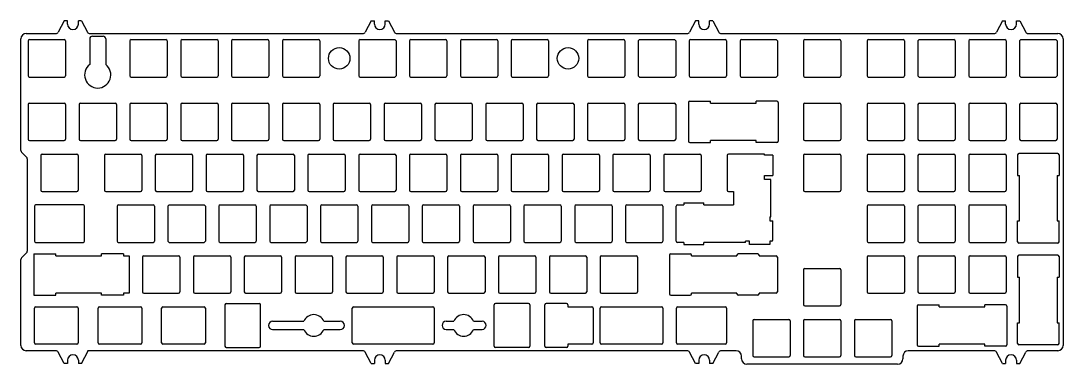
# Model space of a CAD drawing. Header units: millimetres. Extents: x 172 to 1270, y 90 to 437.
# Drawn here: x 171.9 to 562.4, y 89.9 to 218.5 of the extents above; entities that cross this region are included whole.
import ezdxf

# ---------------------------------------------------------------- set-up
doc = ezdxf.new("R2010")
doc.units = ezdxf.units.MM

msp = doc.modelspace()

# ---------------------------------------------------------------- linework, layer by layer
for p, q in [((188.12, 218.45), (185.9, 214.24)), ((189.32, 218.45), (188.12, 218.45)), ((189.32, 217.26), (189.32, 218.45)), ((194.62, 218.45), (193.42, 218.45)), ((193.42, 217.26), (193.42, 218.45)), ((194.62, 218.45), (196.83, 214.24)), ((303.12, 218.45), (300.9, 214.24)), ((303.12, 218.45), (304.32, 218.45)), ((304.32, 217.26), (304.32, 218.45)), ((308.42, 218.45), (309.62, 218.45)), ((308.42, 217.26), (308.42, 218.45)), ((309.62, 218.45), (311.83, 214.24)), ((424.64, 218.45), (422.42, 214.24)), ((425.84, 218.45), (424.64, 218.45)), ((425.84, 217.26), (425.84, 218.45)), ((431.14, 218.45), (429.94, 218.45)), ((429.94, 217.26), (429.94, 218.45)), ((431.14, 218.45), (433.36, 214.24)), ((539.64, 218.45), (537.42, 214.24)), ((539.64, 218.45), (540.84, 218.45)), ((540.84, 217.26), (540.84, 218.45)), ((544.94, 218.45), (546.14, 218.45)), ((544.94, 217.26), (544.94, 218.45)), ((546.14, 218.45), (548.36, 214.24)), ((171.87, 169.96), (171.87, 211.71)), ((173.87, 213.71), (185.01, 213.71)), ((174.62, 210.91), (174.62, 197.91)), ((175.12, 211.41), (188.12, 211.41)), ((188.62, 210.91), (188.62, 197.91)), ((197.67, 211.71), (197.67, 202.07)), ((197.72, 213.71), (300.01, 213.71)), ((198.67, 212.71), (202.67, 212.71)), ((203.67, 211.71), (203.67, 202.07)), ((212.72, 210.91), (212.72, 197.91)), ((213.22, 211.41), (226.22, 211.41)), ((226.72, 210.91), (226.72, 197.91)), ((231.77, 210.91), (231.77, 197.91)), ((232.27, 211.41), (245.27, 211.41)), ((245.77, 210.91), (245.77, 197.91)), ((250.82, 210.91), (250.82, 197.91)), ((251.32, 211.41), (264.32, 211.41)), ((264.82, 210.91), (264.82, 197.91)), ((269.87, 210.91), (269.87, 197.91)), ((270.37, 211.41), (283.37, 211.41)), ((283.87, 210.91), (283.87, 197.91)), ((298.44, 210.91), (298.44, 197.91)), ((298.94, 211.41), (311.94, 211.41)), ((312.44, 210.91), (312.44, 197.91)), ((312.72, 213.71), (421.54, 213.71)), ((317.49, 210.91), (317.49, 197.91)), ((317.99, 211.41), (330.99, 211.41)), ((331.49, 210.91), (331.49, 197.91)), ((336.54, 210.91), (336.54, 197.91)), ((337.04, 211.41), (350.04, 211.41)), ((350.54, 210.91), (350.54, 197.91)), ((355.59, 210.91), (355.59, 197.91)), ((356.09, 211.41), (369.09, 211.41)), ((369.59, 210.91), (369.59, 197.91)), ((384.17, 210.91), (384.17, 197.91)), ((384.67, 211.41), (397.67, 211.41)), ((398.17, 210.91), (398.17, 197.91)), ((403.22, 210.91), (403.22, 197.91)), ((403.72, 211.41), (416.72, 211.41)), ((417.22, 210.91), (417.22, 197.91)), ((422.27, 210.91), (422.27, 197.91)), ((422.77, 211.41), (435.77, 211.41)), ((434.24, 213.71), (536.54, 213.71)), ((436.27, 210.91), (436.27, 197.91)), ((441.32, 210.91), (441.32, 197.91)), ((441.82, 211.41), (454.82, 211.41)), ((455.32, 210.91), (455.32, 197.91)), ((465.13, 210.91), (465.13, 197.91)), ((465.63, 211.41), (478.63, 211.41)), ((479.13, 210.91), (479.13, 197.91)), ((488.94, 210.91), (488.94, 197.91)), ((489.44, 211.41), (502.44, 211.41)), ((502.94, 210.91), (502.94, 197.91)), ((507.99, 210.91), (507.99, 197.91)), ((508.49, 211.41), (521.49, 211.41)), ((521.99, 210.91), (521.99, 197.91)), ((527.04, 210.91), (527.04, 197.91)), ((527.54, 211.41), (540.54, 211.41)), ((541.04, 210.91), (541.04, 197.91)), ((546.09, 210.91), (546.09, 197.91)), ((546.59, 211.41), (559.59, 211.41)), ((549.24, 213.71), (560.39, 213.71)), ((560.09, 210.91), (560.09, 197.91)), ((562.39, 211.71), (562.39, 96.9)), ((175.12, 197.41), (188.12, 197.41)), ((213.22, 197.41), (226.22, 197.41)), ((232.27, 197.41), (245.27, 197.41)), ((251.32, 197.41), (264.32, 197.41)), ((270.37, 197.41), (283.37, 197.41)), ((298.94, 197.41), (311.94, 197.41)), ((317.99, 197.41), (330.99, 197.41)), ((337.04, 197.41), (350.04, 197.41)), ((356.09, 197.41), (369.09, 197.41)), ((384.67, 197.41), (397.67, 197.41)), ((403.72, 197.41), (416.72, 197.41)), ((422.77, 197.41), (435.77, 197.41)), ((441.82, 197.41), (454.82, 197.41)), ((465.63, 197.41), (478.63, 197.41)), ((489.44, 197.41), (502.44, 197.41)), ((508.49, 197.41), (521.49, 197.41)), ((527.54, 197.41), (540.54, 197.41)), ((546.59, 197.41), (559.59, 197.41)), ((175.12, 187.6), (188.12, 187.6)), ((194.17, 187.6), (207.17, 187.6)), ((213.22, 187.6), (226.22, 187.6)), ((232.27, 187.6), (245.27, 187.6)), ((251.32, 187.6), (264.32, 187.6)), ((270.37, 187.6), (283.37, 187.6)), ((289.42, 187.6), (302.42, 187.6)), ((308.47, 187.6), (321.47, 187.6)), ((327.52, 187.6), (340.52, 187.6)), ((346.57, 187.6), (359.57, 187.6)), ((365.62, 187.6), (378.62, 187.6)), ((384.67, 187.6), (397.67, 187.6)), ((403.72, 187.6), (416.72, 187.6)), ((430.27, 187.6), (447.32, 187.6)), ((465.63, 187.6), (478.63, 187.6)), ((489.44, 187.6), (502.44, 187.6)), ((508.49, 187.6), (521.49, 187.6)), ((527.54, 187.6), (540.54, 187.6)), ((546.59, 187.6), (559.59, 187.6)), ((174.62, 187.1), (174.62, 174.1)), ((188.62, 187.1), (188.62, 174.1)), ((193.67, 187.1), (193.67, 174.1)), ((207.67, 187.1), (207.67, 174.1)), ((212.72, 187.1), (212.72, 174.1)), ((226.72, 187.1), (226.72, 174.1)), ((231.77, 187.1), (231.77, 174.1)), ((245.77, 187.1), (245.77, 174.1)), ((250.82, 187.1), (250.82, 174.1)), ((264.82, 187.1), (264.82, 174.1)), ((269.87, 187.1), (269.87, 174.1)), ((283.87, 187.1), (283.87, 174.1)), ((288.92, 187.1), (288.92, 174.1)), ((302.92, 187.1), (302.92, 174.1)), ((307.97, 187.1), (307.97, 174.1)), ((321.97, 187.1), (321.97, 174.1)), ((327.02, 187.1), (327.02, 174.1)), ((341.02, 187.1), (341.02, 174.1)), ((346.07, 187.1), (346.07, 174.1)), ((360.07, 187.1), (360.07, 174.1)), ((365.12, 187.1), (365.12, 174.1)), ((379.12, 187.1), (379.12, 174.1)), ((384.17, 187.1), (384.17, 174.1)), ((398.17, 187.1), (398.17, 174.1)), ((403.22, 187.1), (403.22, 174.1)), ((417.22, 187.1), (417.22, 174.1)), ((465.13, 187.1), (465.13, 174.1)), ((479.13, 187.1), (479.13, 174.1)), ((488.94, 187.1), (488.94, 174.1)), ((502.94, 187.1), (502.94, 174.1)), ((507.99, 187.1), (507.99, 174.1)), ((521.99, 187.1), (521.99, 174.1)), ((527.04, 187.1), (527.04, 174.1)), ((541.04, 187.1), (541.04, 174.1)), ((546.09, 187.1), (546.09, 174.1)), ((560.09, 187.1), (560.09, 174.1)), ((175.12, 173.6), (188.12, 173.6)), ((194.17, 173.6), (207.17, 173.6)), ((213.22, 173.6), (226.22, 173.6)), ((232.27, 173.6), (245.27, 173.6)), ((251.32, 173.6), (264.32, 173.6)), ((270.37, 173.6), (283.37, 173.6)), ((289.42, 173.6), (302.42, 173.6)), ((308.47, 173.6), (321.47, 173.6)), ((327.52, 173.6), (340.52, 173.6)), ((346.57, 173.6), (359.57, 173.6)), ((365.62, 173.6), (378.62, 173.6)), ((384.67, 173.6), (397.67, 173.6)), ((403.72, 173.6), (416.72, 173.6)), ((447.32, 173.6), (430.27, 173.6)), ((465.63, 173.6), (478.63, 173.6)), ((489.44, 173.6), (502.44, 173.6)), ((508.49, 173.6), (521.49, 173.6)), ((527.54, 173.6), (540.54, 173.6)), ((546.59, 173.6), (559.59, 173.6)), ((172.16, 169.25), (173.95, 167.46)), ((179.38, 168.05), (179.38, 155.05)), ((179.88, 168.55), (192.88, 168.55)), ((193.38, 168.05), (193.38, 155.05)), ((203.19, 168.05), (203.19, 155.05)), ((203.69, 168.55), (216.69, 168.55)), ((217.19, 168.05), (217.19, 155.05)), ((222.24, 168.05), (222.24, 155.05)), ((222.74, 168.55), (235.74, 168.55)), ((236.24, 168.05), (236.24, 155.05)), ((241.29, 168.05), (241.29, 155.05)), ((241.79, 168.55), (254.79, 168.55)), ((255.29, 168.05), (255.29, 155.05)), ((260.34, 168.05), (260.34, 155.05)), ((260.84, 168.55), (273.84, 168.55)), ((274.34, 168.05), (274.34, 155.05)), ((279.39, 168.05), (279.39, 155.05)), ((279.89, 168.55), (292.89, 168.55)), ((293.39, 168.05), (293.39, 155.05)), ((298.44, 168.05), (298.44, 155.05)), ((298.94, 168.55), (311.94, 168.55)), ((312.44, 168.05), (312.44, 155.05)), ((317.49, 168.05), (317.49, 155.05)), ((317.99, 168.55), (330.99, 168.55)), ((331.49, 168.05), (331.49, 155.05)), ((336.54, 168.05), (336.54, 155.05)), ((337.04, 168.55), (350.04, 168.55)), ((350.54, 168.05), (350.54, 155.05)), ((355.59, 168.05), (355.59, 155.05)), ((356.09, 168.55), (369.09, 168.55)), ((369.59, 168.05), (369.59, 155.05)), ((374.64, 168.05), (374.64, 155.05)), ((375.14, 168.55), (388.14, 168.55)), ((388.64, 168.05), (388.64, 155.05)), ((393.69, 168.05), (393.69, 155.05)), ((394.19, 168.55), (407.19, 168.55)), ((407.69, 168.05), (407.69, 155.05)), ((412.74, 168.05), (412.74, 155.05)), ((413.24, 168.55), (426.24, 168.55)), ((426.74, 168.05), (426.74, 155.05)), ((436.47, 168.05), (436.47, 155.05)), ((450.47, 168.55), (436.97, 168.55)), ((450.47, 168.13), (450.47, 168.55)), ((465.13, 168.05), (465.13, 155.05)), ((465.63, 168.55), (478.63, 168.55)), ((479.13, 168.05), (479.13, 155.05)), ((488.94, 168.05), (488.94, 155.05)), ((489.44, 168.55), (502.44, 168.55)), ((502.94, 168.05), (502.94, 155.05)), ((507.99, 168.05), (507.99, 155.05)), ((508.49, 168.55), (521.49, 168.55)), ((521.99, 168.05), (521.99, 155.05)), ((527.04, 168.05), (527.04, 155.05)), ((527.54, 168.55), (540.54, 168.55)), ((541.04, 168.05), (541.04, 155.05)), ((174.25, 166.75), (174.25, 132.24)), ((450.47, 159.02), (450.47, 160.53)), ((546.09, 143.5), (546.09, 160.54)), ((560.09, 160.54), (560.09, 143.5)), ((452.85, 159.02), (450.47, 159.02)), ((452.85, 145.02), (452.85, 159.02)), ((179.88, 154.55), (192.88, 154.55)), ((203.69, 154.55), (216.69, 154.55)), ((222.74, 154.55), (235.74, 154.55)), ((241.79, 154.55), (254.79, 154.55)), ((260.84, 154.55), (273.84, 154.55)), ((279.89, 154.55), (292.89, 154.55)), ((298.94, 154.55), (311.94, 154.55)), ((317.99, 154.55), (330.99, 154.55)), ((337.04, 154.55), (350.04, 154.55)), ((356.09, 154.55), (369.09, 154.55)), ((375.14, 154.55), (388.14, 154.55)), ((394.19, 154.55), (407.19, 154.55)), ((413.24, 154.55), (426.24, 154.55)), ((436.97, 154.55), (438.85, 154.55)), ((438.85, 154.55), (438.85, 149.5)), ((465.63, 154.55), (478.63, 154.55)), ((489.44, 154.55), (502.44, 154.55)), ((508.49, 154.55), (521.49, 154.55)), ((527.54, 154.55), (540.54, 154.55)), ((177, 149), (177, 136)), ((195.26, 149.5), (177.5, 149.5)), ((195.76, 136), (195.76, 149)), ((207.95, 149), (207.95, 136)), ((208.45, 149.5), (221.45, 149.5)), ((221.95, 149), (221.95, 136)), ((227, 149), (227, 136)), ((227.5, 149.5), (240.5, 149.5)), ((241, 149), (241, 136)), ((246.05, 149), (246.05, 136)), ((246.55, 149.5), (259.55, 149.5)), ((260.05, 149), (260.05, 136)), ((265.1, 149), (265.1, 136)), ((265.6, 149.5), (278.6, 149.5)), ((279.1, 149), (279.1, 136)), ((284.15, 149), (284.15, 136)), ((284.65, 149.5), (297.65, 149.5)), ((298.15, 149), (298.15, 136)), ((303.2, 149), (303.2, 136)), ((303.7, 149.5), (316.7, 149.5)), ((317.2, 149), (317.2, 136)), ((322.25, 149), (322.25, 136)), ((322.75, 149.5), (335.75, 149.5)), ((336.25, 149), (336.25, 136)), ((341.3, 149), (341.3, 136)), ((341.8, 149.5), (354.8, 149.5)), ((355.3, 149), (355.3, 136)), ((360.35, 149), (360.35, 136)), ((360.85, 149.5), (373.85, 149.5)), ((374.35, 149), (374.35, 136)), ((379.4, 149), (379.4, 136)), ((379.9, 149.5), (392.9, 149.5)), ((393.4, 149), (393.4, 136)), ((398.45, 149), (398.45, 136)), ((398.95, 149.5), (411.95, 149.5)), ((412.45, 149), (412.45, 136)), ((417.42, 136), (417.42, 149)), ((417.92, 149.5), (420.21, 149.5)), ((427.81, 149.5), (438.85, 149.5)), ((488.94, 149), (488.94, 136)), ((489.44, 149.5), (502.44, 149.5)), ((502.94, 149), (502.94, 136)), ((507.99, 149), (507.99, 136)), ((508.49, 149.5), (521.49, 149.5)), ((521.99, 149), (521.99, 136)), ((527.04, 149), (527.04, 136)), ((527.54, 149.5), (540.54, 149.5)), ((541.04, 149), (541.04, 136)), ((452.44, 145.02), (452.85, 145.02)), ((177.5, 135.5), (195.26, 135.5)), ((208.45, 135.5), (221.45, 135.5)), ((227.5, 135.5), (240.5, 135.5)), ((246.55, 135.5), (259.55, 135.5)), ((265.6, 135.5), (278.6, 135.5)), ((284.65, 135.5), (297.65, 135.5)), ((303.7, 135.5), (316.7, 135.5)), ((322.75, 135.5), (335.75, 135.5)), ((341.8, 135.5), (354.8, 135.5)), ((360.85, 135.5), (373.85, 135.5)), ((379.9, 135.5), (392.9, 135.5)), ((398.95, 135.5), (411.95, 135.5)), ((420.21, 135.5), (417.92, 135.5)), ((443.33, 135.5), (427.81, 135.5)), ((443.33, 135.5), (443.33, 135.91)), ((489.44, 135.5), (502.44, 135.5)), ((508.49, 135.5), (521.49, 135.5)), ((527.54, 135.5), (540.54, 135.5)), ((171.87, 96.9), (171.87, 129.03)), ((172.16, 129.74), (173.95, 131.53)), ((185, 130.45), (202.05, 130.45)), ((210.32, 130.45), (212.43, 130.45)), ((212.43, 130.45), (212.43, 116.45)), ((217.48, 129.95), (217.48, 116.95)), ((217.98, 130.45), (230.98, 130.45)), ((231.48, 129.95), (231.48, 116.95)), ((236.53, 129.95), (236.53, 116.95)), ((237.03, 130.45), (250.03, 130.45)), ((250.53, 129.95), (250.53, 116.95)), ((255.58, 129.95), (255.58, 116.95)), ((256.08, 130.45), (269.08, 130.45)), ((269.58, 129.95), (269.58, 116.95)), ((274.63, 129.95), (274.63, 116.95)), ((275.13, 130.45), (288.13, 130.45)), ((288.63, 129.95), (288.63, 116.95)), ((293.68, 129.95), (293.68, 116.95)), ((294.18, 130.45), (307.18, 130.45)), ((307.68, 129.95), (307.68, 116.95)), ((312.73, 129.95), (312.73, 116.95)), ((313.23, 130.45), (326.23, 130.45)), ((326.73, 129.95), (326.73, 116.95)), ((331.78, 129.95), (331.78, 116.95)), ((332.28, 130.45), (345.28, 130.45)), ((345.78, 129.95), (345.78, 116.95)), ((350.83, 129.95), (350.83, 116.95)), ((351.33, 130.45), (364.33, 130.45)), ((364.83, 129.95), (364.83, 116.95)), ((369.88, 129.95), (369.88, 116.95)), ((370.38, 130.45), (383.38, 130.45)), ((383.88, 129.95), (383.88, 116.95)), ((388.93, 129.95), (388.93, 116.95)), ((389.43, 130.45), (402.43, 130.45)), ((402.93, 129.95), (402.93, 116.95)), ((423.12, 130.45), (440.17, 130.45)), ((448.45, 130.45), (454.82, 130.45)), ((455.32, 129.95), (455.32, 116.95)), ((488.94, 129.95), (488.94, 116.95)), ((489.44, 130.45), (502.44, 130.45)), ((502.94, 129.95), (502.94, 116.95)), ((507.99, 129.95), (507.99, 116.95)), ((508.49, 130.45), (521.49, 130.45)), ((521.99, 129.95), (521.99, 116.95)), ((527.04, 129.95), (527.04, 116.95)), ((527.54, 130.45), (540.54, 130.45)), ((541.04, 129.95), (541.04, 116.95)), ((465.13, 125.18), (465.13, 112.18)), ((465.63, 125.68), (478.63, 125.68)), ((479.13, 125.18), (479.13, 112.18)), ((546.09, 105.4), (546.09, 122.44)), ((560.09, 122.44), (560.09, 105.4)), ((202.05, 116.45), (185, 116.45)), ((212.43, 116.45), (210.32, 116.45)), ((217.98, 116.45), (230.98, 116.45)), ((237.03, 116.45), (250.03, 116.45)), ((256.08, 116.45), (269.08, 116.45)), ((275.13, 116.45), (288.13, 116.45)), ((294.18, 116.45), (307.18, 116.45)), ((313.23, 116.45), (326.23, 116.45)), ((332.28, 116.45), (345.28, 116.45)), ((351.33, 116.45), (364.33, 116.45)), ((370.38, 116.45), (383.38, 116.45)), ((389.43, 116.45), (402.43, 116.45)), ((440.17, 116.45), (423.12, 116.45)), ((454.82, 116.45), (448.45, 116.45)), ((489.44, 116.45), (502.44, 116.45)), ((508.49, 116.45), (521.49, 116.45)), ((527.54, 116.45), (540.54, 116.45)), ((177, 97.9), (177, 110.9)), ((177.5, 111.4), (192.88, 111.4)), ((193.38, 110.9), (193.38, 97.9)), ((200.81, 97.9), (200.81, 110.9)), ((201.31, 111.4), (216.69, 111.4)), ((217.19, 110.9), (217.19, 97.9)), ((224.62, 97.9), (224.62, 110.9)), ((225.12, 111.4), (240.5, 111.4)), ((241, 110.9), (241, 97.9)), ((296.06, 97.9), (296.06, 110.9)), ((296.56, 111.4), (326.23, 111.4)), ((326.73, 110.9), (326.73, 97.9)), ((376.83, 111.4), (385.76, 111.4)), ((386.26, 110.9), (386.26, 97.9)), ((388.93, 97.9), (388.93, 110.9)), ((389.43, 111.4), (411.95, 111.4)), ((412.45, 110.9), (412.45, 97.9)), ((417.5, 97.9), (417.5, 110.9)), ((418, 111.4), (435.77, 111.4)), ((436.27, 110.9), (436.27, 97.9)), ((465.63, 111.68), (478.63, 111.68)), ((515.99, 111.4), (533.04, 111.4)), ((266.2, 105.94), (277.91, 105.94)), ((285.34, 105.94), (291.56, 105.94)), ((331.23, 105.95), (334.06, 105.95)), ((341.49, 105.95), (344.67, 105.95)), ((446.08, 106.13), (446.08, 93.13)), ((446.58, 106.63), (459.58, 106.63)), ((460.08, 106.13), (460.08, 93.13)), ((465.13, 106.13), (465.13, 93.13)), ((465.63, 106.63), (478.63, 106.63)), ((479.13, 106.13), (479.13, 93.13)), ((484.18, 106.13), (484.18, 93.13)), ((484.68, 106.63), (497.68, 106.63)), ((498.18, 106.13), (498.18, 93.13)), ((266.2, 102.84), (277.91, 102.84)), ((285.34, 102.84), (291.56, 102.84)), ((331.23, 102.85), (334.06, 102.85)), ((341.49, 102.85), (344.67, 102.85)), ((185.01, 94.9), (173.87, 94.9)), ((192.88, 97.4), (177.5, 97.4)), ((188.12, 90.15), (185.9, 94.36)), ((194.62, 90.15), (197.12, 94.9)), ((300.01, 94.9), (196.82, 94.9)), ((216.69, 97.4), (201.31, 97.4)), ((240.5, 97.4), (225.12, 97.4)), ((326.23, 97.4), (296.56, 97.4)), ((303.12, 90.15), (300.9, 94.36)), ((309.62, 90.15), (311.83, 94.36)), ((421.54, 94.9), (312.72, 94.9)), ((385.76, 97.4), (376.83, 97.4)), ((411.95, 97.4), (389.43, 97.4)), ((435.77, 97.4), (418, 97.4)), ((424.64, 90.15), (422.42, 94.36)), ((431.14, 90.15), (433.36, 94.36)), ((439.88, 94.9), (434.24, 94.9)), ((536.54, 94.9), (504.38, 94.9)), ((533.04, 97.4), (515.99, 97.4)), ((539.64, 90.15), (537.42, 94.36)), ((546.14, 90.15), (548.36, 94.36)), ((560.39, 94.9), (549.24, 94.9)), ((189.32, 90.15), (188.12, 90.15)), ((189.32, 91.35), (189.32, 90.15)), ((193.42, 91.35), (193.42, 90.15)), ((194.62, 90.15), (193.42, 90.15)), ((303.12, 90.15), (304.32, 90.15)), ((304.32, 91.35), (304.32, 90.15)), ((308.42, 91.35), (308.42, 90.15)), ((308.42, 90.15), (309.62, 90.15)), ((425.84, 90.15), (424.64, 90.15)), ((425.84, 91.35), (425.84, 90.15)), ((429.94, 91.35), (429.94, 90.15)), ((431.14, 90.15), (429.94, 90.15)), ((441.88, 91.88), (441.88, 92.9)), ((500.38, 89.88), (443.88, 89.88)), ((446.58, 92.63), (459.58, 92.63)), ((465.63, 92.63), (478.63, 92.63)), ((484.68, 92.63), (497.68, 92.63)), ((502.38, 92.9), (502.38, 91.88)), ((539.64, 90.15), (540.84, 90.15)), ((540.84, 91.35), (540.84, 90.15)), ((544.94, 91.35), (544.94, 90.15)), ((544.94, 90.15), (546.14, 90.15))]:
    msp.add_line(p, q)
at = {"color": 0}
for p, q in [((421.99, 187.84), (421.99, 173.35)), ((422.49, 188.34), (430.27, 188.34)), ((430.27, 187.6), (430.27, 188.34)), ((447.32, 187.6), (447.32, 188.34)), ((455.09, 188.34), (447.32, 188.34)), ((455.59, 187.84), (455.59, 173.35)), ((422.49, 172.85), (430.27, 172.85)), ((430.27, 172.85), (430.27, 173.6)), ((447.32, 172.85), (447.32, 173.6)), ((455.09, 172.85), (447.32, 172.85)), ((545.34, 168.32), (545.34, 160.54)), ((560.34, 168.82), (545.84, 168.82)), ((560.84, 168.32), (560.84, 160.54)), ((545.34, 160.54), (546.09, 160.54)), ((560.09, 160.54), (560.84, 160.54)), ((545.34, 135.72), (545.34, 143.5)), ((545.34, 143.5), (546.09, 143.5)), ((560.09, 143.5), (560.84, 143.5)), ((560.84, 135.72), (560.84, 143.5)), ((560.34, 135.22), (545.84, 135.22)), ((176.72, 131.19), (176.72, 115.7)), ((176.72, 131.19), (185, 131.19)), ((185, 130.45), (185, 131.19)), ((202.05, 130.45), (202.05, 131.19)), ((210.32, 131.19), (202.05, 131.19)), ((210.32, 131.19), (210.32, 130.45)), ((414.85, 130.69), (414.85, 116.2)), ((415.35, 131.19), (422.62, 131.19)), ((423.12, 130.45), (423.12, 130.69)), ((440.17, 130.45), (440.17, 130.69)), ((447.95, 131.19), (440.67, 131.19)), ((448.45, 130.69), (448.45, 130.45)), ((545.34, 130.22), (545.34, 122.44)), ((560.34, 130.72), (545.84, 130.72)), ((560.84, 130.22), (560.84, 122.44)), ((545.34, 122.44), (546.09, 122.44)), ((560.09, 122.44), (560.84, 122.44)), ((176.72, 115.7), (185, 115.7)), ((185, 115.7), (185, 116.45)), ((202.05, 115.7), (202.05, 116.45)), ((210.32, 115.7), (202.05, 115.7)), ((210.32, 116.45), (210.32, 115.7)), ((415.35, 115.7), (422.62, 115.7)), ((423.12, 116.2), (423.12, 116.45)), ((440.17, 116.2), (440.17, 116.45)), ((447.95, 115.7), (440.67, 115.7)), ((448.45, 116.45), (448.45, 116.2)), ((507.72, 111.64), (507.72, 97.15)), ((508.22, 112.14), (515.99, 112.14)), ((515.99, 111.4), (515.99, 112.14)), ((533.04, 111.4), (533.04, 112.14)), ((540.82, 112.14), (533.04, 112.14)), ((541.32, 111.64), (541.32, 97.15)), ((545.34, 97.62), (545.34, 105.4)), ((545.34, 105.4), (546.09, 105.4)), ((560.09, 105.4), (560.84, 105.4)), ((560.84, 97.62), (560.84, 105.4)), ((508.22, 96.65), (515.99, 96.65)), ((515.99, 96.65), (515.99, 97.4)), ((533.04, 96.65), (533.04, 97.4)), ((540.82, 96.65), (533.04, 96.65)), ((560.34, 97.12), (545.84, 97.12))]:
    msp.add_line(p, q, dxfattribs=at)
at = {"linetype": 'Continuous'}
for p, q in [((453.6, 168.13), (450.47, 168.13)), ((453.6, 168.13), (453.6, 160.53)), ((450.47, 160.53), (453.6, 160.53)), ((420.21, 150.25), (427.81, 150.25)), ((420.21, 150.25), (420.21, 149.5)), ((427.81, 149.5), (427.81, 150.25)), ((452.44, 145.02), (452.44, 143.51)), ((452.44, 143.51), (453.6, 143.51)), ((453.6, 136.41), (453.6, 143.51)), ((420.21, 135.5), (420.21, 134.75)), ((420.21, 134.75), (427.81, 134.75)), ((427.81, 134.75), (427.81, 135.5)), ((444.84, 135.91), (443.33, 135.91)), ((444.84, 134.75), (444.84, 135.91)), ((452.44, 134.75), (444.84, 134.75)), ((452.44, 135.91), (452.44, 134.75)), ((453.1, 135.91), (452.44, 135.91)), ((248.35, 112.15), (248.35, 96.65)), ((248.85, 112.65), (261.2, 112.65)), ((261.7, 96.65), (261.7, 112.15)), ((349.17, 96.65), (349.17, 112.15)), ((362.03, 112.65), (349.67, 112.65)), ((362.53, 112.15), (362.53, 96.65)), ((368.23, 96.65), (368.23, 112.14)), ((376.33, 112.64), (368.73, 112.64)), ((376.83, 112.14), (376.83, 111.4)), ((248.85, 96.15), (261.2, 96.15)), ((362.03, 96.15), (349.67, 96.15)), ((376.33, 96.15), (368.73, 96.15)), ((376.83, 97.4), (376.83, 96.65))]:
    msp.add_line(p, q, dxfattribs=at)
for centre in [(291.15, 204.41), (376.88, 204.41)]:
    msp.add_circle(centre, 4.03)
for centre, radius, start, end in [((191.37, 217.26), 2.05, 180, 0), ((306.37, 217.26), 2.05, 180, 0), ((427.89, 217.26), 2.05, 180, 0), ((542.89, 217.26), 2.05, 180, 0), ((173.87, 211.71), 2, 90, 180), ((175.12, 210.91), 0.5, 90, 180), ((185.01, 214.71), 1, 270, 332.2212), ((188.12, 210.91), 0.5, 0, 90), ((197.72, 214.71), 1, 207.7788, 270), ((198.67, 211.71), 1, 90, 180), ((202.67, 211.71), 1, 0, 90), ((213.22, 210.91), 0.5, 90, 180), ((226.22, 210.91), 0.5, 0, 90), ((232.27, 210.91), 0.5, 90, 180), ((245.27, 210.91), 0.5, 0, 90), ((251.32, 210.91), 0.5, 90, 180), ((264.32, 210.91), 0.5, 0, 90), ((270.37, 210.91), 0.5, 90, 180), ((283.37, 210.91), 0.5, 0, 90), ((298.94, 210.91), 0.5, 90, 180), ((300.01, 214.71), 1, 270, 332.2212), ((312.72, 214.71), 1, 207.7788, 270), ((311.94, 210.91), 0.5, 0, 90), ((317.99, 210.91), 0.5, 90, 180), ((330.99, 210.91), 0.5, 0, 90), ((337.04, 210.91), 0.5, 90, 180), ((350.04, 210.91), 0.5, 0, 90), ((356.09, 210.91), 0.5, 90, 180), ((369.09, 210.91), 0.5, 0, 90), ((384.67, 210.91), 0.5, 90, 180), ((397.67, 210.91), 0.5, 0, 90), ((403.72, 210.91), 0.5, 90, 180), ((416.72, 210.91), 0.5, 0, 90), ((421.54, 214.71), 1, 270, 332.2212), ((422.77, 210.91), 0.5, 90, 180), ((434.24, 214.71), 1, 207.7788, 270), ((435.77, 210.91), 0.5, 0, 90), ((441.82, 210.91), 0.5, 90, 180), ((454.82, 210.91), 0.5, 0, 90), ((465.63, 210.91), 0.5, 90, 180), ((478.63, 210.91), 0.5, 0, 90), ((489.44, 210.91), 0.5, 90, 180), ((502.44, 210.91), 0.5, 0, 90), ((508.49, 210.91), 0.5, 90, 180), ((521.49, 210.91), 0.5, 0, 90), ((527.54, 210.91), 0.5, 90, 180), ((536.54, 214.71), 1, 270, 332.2212), ((540.54, 210.91), 0.5, 0, 90), ((546.59, 210.91), 0.5, 90, 180), ((549.24, 214.71), 1, 207.7788, 270), ((559.59, 210.91), 0.5, 0, 90), ((560.39, 211.71), 2, 0, 90), ((200.67, 198.2), 4.9, 127.752, 52.248), ((175.12, 197.91), 0.5, 180, 270), ((188.12, 197.91), 0.5, 270, 0), ((213.22, 197.91), 0.5, 180, 270), ((226.22, 197.91), 0.5, 270, 0), ((232.27, 197.91), 0.5, 180, 270), ((245.27, 197.91), 0.5, 270, 0), ((251.32, 197.91), 0.5, 180, 270), ((264.32, 197.91), 0.5, 270, 0), ((270.37, 197.91), 0.5, 180, 270), ((283.37, 197.91), 0.5, 270, 0), ((298.94, 197.91), 0.5, 180, 270), ((311.94, 197.91), 0.5, 270, 0), ((317.99, 197.91), 0.5, 180, 270), ((330.99, 197.91), 0.5, 270, 0), ((337.04, 197.91), 0.5, 180, 270), ((350.04, 197.91), 0.5, 270, 0), ((356.09, 197.91), 0.5, 180, 270), ((369.09, 197.91), 0.5, 270, 0), ((384.67, 197.91), 0.5, 180, 270), ((397.67, 197.91), 0.5, 270, 0), ((403.72, 197.91), 0.5, 180, 270), ((416.72, 197.91), 0.5, 270, 0), ((422.77, 197.91), 0.5, 180, 270), ((435.77, 197.91), 0.5, 270, 0), ((441.82, 197.91), 0.5, 180, 270), ((454.82, 197.91), 0.5, 270, 0), ((465.63, 197.91), 0.5, 180, 270), ((478.63, 197.91), 0.5, 270, 0), ((489.44, 197.91), 0.5, 180, 270), ((502.44, 197.91), 0.5, 270, 0), ((508.49, 197.91), 0.5, 180, 270), ((521.49, 197.91), 0.5, 270, 0), ((527.54, 197.91), 0.5, 180, 270), ((540.54, 197.91), 0.5, 270, 0), ((546.59, 197.91), 0.5, 180, 270), ((559.59, 197.91), 0.5, 270, 0), ((175.12, 187.1), 0.5, 90, 180), ((188.12, 187.1), 0.5, 0, 90), ((194.17, 187.1), 0.5, 90, 180), ((207.17, 187.1), 0.5, 0, 90), ((213.22, 187.1), 0.5, 90, 180), ((226.22, 187.1), 0.5, 0, 90), ((232.27, 187.1), 0.5, 90, 180), ((245.27, 187.1), 0.5, 0, 90), ((251.32, 187.1), 0.5, 90, 180), ((264.32, 187.1), 0.5, 0, 90), ((270.37, 187.1), 0.5, 90, 180), ((283.37, 187.1), 0.5, 0, 90), ((289.42, 187.1), 0.5, 90, 180), ((302.42, 187.1), 0.5, 0, 90), ((308.47, 187.1), 0.5, 90, 180), ((321.47, 187.1), 0.5, 0, 90), ((327.52, 187.1), 0.5, 90, 180), ((340.52, 187.1), 0.5, 0, 90), ((346.57, 187.1), 0.5, 90, 180), ((359.57, 187.1), 0.5, 0, 90), ((365.62, 187.1), 0.5, 90, 180), ((378.62, 187.1), 0.5, 0, 90), ((384.67, 187.1), 0.5, 90, 180), ((397.67, 187.1), 0.5, 0, 90), ((403.72, 187.1), 0.5, 90, 180), ((416.72, 187.1), 0.5, 0, 90), ((465.63, 187.1), 0.5, 90, 180), ((478.63, 187.1), 0.5, 0, 90), ((489.44, 187.1), 0.5, 90, 180), ((502.44, 187.1), 0.5, 0, 90), ((508.49, 187.1), 0.5, 90, 180), ((521.49, 187.1), 0.5, 0, 90), ((527.54, 187.1), 0.5, 90, 180), ((540.54, 187.1), 0.5, 0, 90), ((546.59, 187.1), 0.5, 90, 180), ((559.59, 187.1), 0.5, 0, 90), ((175.12, 174.1), 0.5, 180, 270), ((188.12, 174.1), 0.5, 270, 0), ((194.17, 174.1), 0.5, 180, 270), ((207.17, 174.1), 0.5, 270, 0), ((213.22, 174.1), 0.5, 180, 270), ((226.22, 174.1), 0.5, 270, 0), ((232.27, 174.1), 0.5, 180, 270), ((245.27, 174.1), 0.5, 270, 0), ((251.32, 174.1), 0.5, 180, 270), ((264.32, 174.1), 0.5, 270, 0), ((270.37, 174.1), 0.5, 180, 270), ((283.37, 174.1), 0.5, 270, 0), ((289.42, 174.1), 0.5, 180, 270), ((302.42, 174.1), 0.5, 270, 0), ((308.47, 174.1), 0.5, 180, 270), ((321.47, 174.1), 0.5, 270, 0), ((327.52, 174.1), 0.5, 180, 270), ((340.52, 174.1), 0.5, 270, 0), ((346.57, 174.1), 0.5, 180, 270), ((359.57, 174.1), 0.5, 270, 0), ((365.62, 174.1), 0.5, 180, 270), ((378.62, 174.1), 0.5, 270, 0), ((384.67, 174.1), 0.5, 180, 270), ((397.67, 174.1), 0.5, 270, 0), ((403.72, 174.1), 0.5, 180, 270), ((416.72, 174.1), 0.5, 270, 0), ((465.63, 174.1), 0.5, 180, 270), ((478.63, 174.1), 0.5, 270, 0), ((489.44, 174.1), 0.5, 180, 270), ((502.44, 174.1), 0.5, 270, 0), ((508.49, 174.1), 0.5, 180, 270), ((521.49, 174.1), 0.5, 270, 0), ((527.54, 174.1), 0.5, 180, 270), ((540.54, 174.1), 0.5, 270, 0), ((546.59, 174.1), 0.5, 180, 270), ((559.59, 174.1), 0.5, 270, 0), ((172.87, 169.96), 1, 180, 225), ((179.88, 168.05), 0.5, 90, 180), ((192.88, 168.05), 0.5, 0, 90), ((203.69, 168.05), 0.5, 90, 180), ((216.69, 168.05), 0.5, 0, 90), ((222.74, 168.05), 0.5, 90, 180), ((235.74, 168.05), 0.5, 0, 90), ((241.79, 168.05), 0.5, 90, 180), ((254.79, 168.05), 0.5, 0, 90), ((260.84, 168.05), 0.5, 90, 180), ((273.84, 168.05), 0.5, 0, 90), ((279.89, 168.05), 0.5, 90, 180), ((292.89, 168.05), 0.5, 0, 90), ((298.94, 168.05), 0.5, 90, 180), ((311.94, 168.05), 0.5, 0, 90), ((317.99, 168.05), 0.5, 90, 180), ((330.99, 168.05), 0.5, 0, 90), ((337.04, 168.05), 0.5, 90, 180), ((350.04, 168.05), 0.5, 0, 90), ((356.09, 168.05), 0.5, 90, 180), ((369.09, 168.05), 0.5, 0, 90), ((375.14, 168.05), 0.5, 90, 180), ((388.14, 168.05), 0.5, 0, 90), ((394.19, 168.05), 0.5, 90, 180), ((407.19, 168.05), 0.5, 0, 90), ((413.24, 168.05), 0.5, 90, 180), ((426.24, 168.05), 0.5, 0, 90), ((436.97, 168.05), 0.5, 90, 180), ((465.63, 168.05), 0.5, 90, 180), ((478.63, 168.05), 0.5, 0, 90), ((489.44, 168.05), 0.5, 90, 180), ((502.44, 168.05), 0.5, 0, 90), ((508.49, 168.05), 0.5, 90, 180), ((521.49, 168.05), 0.5, 0, 90), ((527.54, 168.05), 0.5, 90, 180), ((540.54, 168.05), 0.5, 0, 90), ((173.25, 166.75), 1, 0, 45), ((179.88, 155.05), 0.5, 180, 270), ((192.88, 155.05), 0.5, 270, 0), ((203.69, 155.05), 0.5, 180, 270), ((216.69, 155.05), 0.5, 270, 0), ((222.74, 155.05), 0.5, 180, 270), ((235.74, 155.05), 0.5, 270, 0), ((241.79, 155.05), 0.5, 180, 270), ((254.79, 155.05), 0.5, 270, 0), ((260.84, 155.05), 0.5, 180, 270), ((273.84, 155.05), 0.5, 270, 0), ((279.89, 155.05), 0.5, 180, 270), ((292.89, 155.05), 0.5, 270, 0), ((298.94, 155.05), 0.5, 180, 270), ((311.94, 155.05), 0.5, 270, 0), ((317.99, 155.05), 0.5, 180, 270), ((330.99, 155.05), 0.5, 270, 0), ((337.04, 155.05), 0.5, 180, 270), ((350.04, 155.05), 0.5, 270, 0), ((356.09, 155.05), 0.5, 180, 270), ((369.09, 155.05), 0.5, 270, 0), ((375.14, 155.05), 0.5, 180, 270), ((388.14, 155.05), 0.5, 270, 0), ((394.19, 155.05), 0.5, 180, 270), ((407.19, 155.05), 0.5, 270, 0), ((413.24, 155.05), 0.5, 180, 270), ((426.24, 155.05), 0.5, 270, 0), ((436.97, 155.05), 0.5, 180, 270), ((465.63, 155.05), 0.5, 180, 270), ((478.63, 155.05), 0.5, 270, 0), ((489.44, 155.05), 0.5, 180, 270), ((502.44, 155.05), 0.5, 270, 0), ((508.49, 155.05), 0.5, 180, 270), ((521.49, 155.05), 0.5, 270, 0), ((527.54, 155.05), 0.5, 180, 270), ((540.54, 155.05), 0.5, 270, 0), ((177.5, 149), 0.5, 90, 180), ((195.26, 149), 0.5, 0, 90), ((208.45, 149), 0.5, 90, 180), ((221.45, 149), 0.5, 0, 90), ((227.5, 149), 0.5, 90, 180), ((240.5, 149), 0.5, 0, 90), ((246.55, 149), 0.5, 90, 180), ((259.55, 149), 0.5, 0, 90), ((265.6, 149), 0.5, 90, 180), ((278.6, 149), 0.5, 0, 90), ((284.65, 149), 0.5, 90, 180), ((297.65, 149), 0.5, 0, 90), ((303.7, 149), 0.5, 90, 180), ((316.7, 149), 0.5, 0, 90), ((322.75, 149), 0.5, 90, 180), ((335.75, 149), 0.5, 0, 90), ((341.8, 149), 0.5, 90, 180), ((354.8, 149), 0.5, 0, 90), ((360.85, 149), 0.5, 90, 180), ((373.85, 149), 0.5, 0, 90), ((379.9, 149), 0.5, 90, 180), ((392.9, 149), 0.5, 0, 90), ((398.95, 149), 0.5, 90, 180), ((411.95, 149), 0.5, 0, 90), ((417.92, 149), 0.5, 90, 180), ((489.44, 149), 0.5, 90, 180), ((502.44, 149), 0.5, 0, 90), ((508.49, 149), 0.5, 90, 180), ((521.49, 149), 0.5, 0, 90), ((527.54, 149), 0.5, 90, 180), ((540.54, 149), 0.5, 0, 90), ((177.5, 136), 0.5, 180, 270), ((195.26, 136), 0.5, 270, 0), ((208.45, 136), 0.5, 180, 270), ((221.45, 136), 0.5, 270, 0), ((227.5, 136), 0.5, 180, 270), ((240.5, 136), 0.5, 270, 0), ((246.55, 136), 0.5, 180, 270), ((259.55, 136), 0.5, 270, 0), ((265.6, 136), 0.5, 180, 270), ((278.6, 136), 0.5, 270, 0), ((284.65, 136), 0.5, 180, 270), ((297.65, 136), 0.5, 270, 0), ((303.7, 136), 0.5, 180, 270), ((316.7, 136), 0.5, 270, 0), ((322.75, 136), 0.5, 180, 270), ((335.75, 136), 0.5, 270, 0), ((341.8, 136), 0.5, 180, 270), ((354.8, 136), 0.5, 270, 0), ((360.85, 136), 0.5, 180, 270), ((373.85, 136), 0.5, 270, 0), ((379.9, 136), 0.5, 180, 270), ((392.9, 136), 0.5, 270, 0), ((398.95, 136), 0.5, 180, 270), ((411.95, 136), 0.5, 270, 0), ((417.92, 136), 0.5, 180, 270), ((489.44, 136), 0.5, 180, 270), ((502.44, 136), 0.5, 270, 0), ((508.49, 136), 0.5, 180, 270), ((521.49, 136), 0.5, 270, 0), ((527.54, 136), 0.5, 180, 270), ((540.54, 136), 0.5, 270, 0), ((172.87, 129.03), 1, 135, 180), ((173.25, 132.24), 1, 315, 0), ((217.98, 129.95), 0.5, 90, 180), ((230.98, 129.95), 0.5, 0, 90), ((237.03, 129.95), 0.5, 90, 180), ((250.03, 129.95), 0.5, 0, 90), ((256.08, 129.95), 0.5, 90, 180), ((269.08, 129.95), 0.5, 0, 90), ((275.13, 129.95), 0.5, 90, 180), ((288.13, 129.95), 0.5, 0, 90), ((294.18, 129.95), 0.5, 90, 180), ((307.18, 129.95), 0.5, 0, 90), ((313.23, 129.95), 0.5, 90, 180), ((326.23, 129.95), 0.5, 0, 90), ((332.28, 129.95), 0.5, 90, 180), ((345.28, 129.95), 0.5, 0, 90), ((351.33, 129.95), 0.5, 90, 180), ((364.33, 129.95), 0.5, 0, 90), ((370.38, 129.95), 0.5, 90, 180), ((383.38, 129.95), 0.5, 0, 90), ((389.43, 129.95), 0.5, 90, 180), ((402.43, 129.95), 0.5, 0, 90), ((454.82, 129.95), 0.5, 0, 90), ((489.44, 129.95), 0.5, 90, 180), ((502.44, 129.95), 0.5, 0, 90), ((508.49, 129.95), 0.5, 90, 180), ((521.49, 129.95), 0.5, 0, 90), ((527.54, 129.95), 0.5, 90, 180), ((540.54, 129.95), 0.5, 0, 90), ((465.63, 125.18), 0.5, 90, 180), ((478.63, 125.18), 0.5, 0, 90), ((217.98, 116.95), 0.5, 180, 270), ((230.98, 116.95), 0.5, 270, 0), ((237.03, 116.95), 0.5, 180, 270), ((250.03, 116.95), 0.5, 270, 0), ((256.08, 116.95), 0.5, 180, 270), ((269.08, 116.95), 0.5, 270, 0), ((275.13, 116.95), 0.5, 180, 270), ((288.13, 116.95), 0.5, 270, 0), ((294.18, 116.95), 0.5, 180, 270), ((307.18, 116.95), 0.5, 270, 0), ((313.23, 116.95), 0.5, 180, 270), ((326.23, 116.95), 0.5, 270, 0), ((332.28, 116.95), 0.5, 180, 270), ((345.28, 116.95), 0.5, 270, 0), ((351.33, 116.95), 0.5, 180, 270), ((364.33, 116.95), 0.5, 270, 0), ((370.38, 116.95), 0.5, 180, 270), ((383.38, 116.95), 0.5, 270, 0), ((389.43, 116.95), 0.5, 180, 270), ((402.43, 116.95), 0.5, 270, 0), ((454.82, 116.95), 0.5, 270, 0), ((489.44, 116.95), 0.5, 180, 270), ((502.44, 116.95), 0.5, 270, 0), ((508.49, 116.95), 0.5, 180, 270), ((521.49, 116.95), 0.5, 270, 0), ((527.54, 116.95), 0.5, 180, 270), ((540.54, 116.95), 0.5, 270, 0), ((177.5, 110.9), 0.5, 90, 180), ((192.88, 110.9), 0.5, 0, 90), ((201.31, 110.9), 0.5, 90, 180), ((216.69, 110.9), 0.5, 0, 90), ((225.12, 110.9), 0.5, 90, 180), ((240.5, 110.9), 0.5, 0, 90), ((296.56, 110.9), 0.5, 90, 180), ((326.23, 110.9), 0.5, 0, 90), ((385.76, 110.9), 0.5, 0, 90), ((389.43, 110.9), 0.5, 90, 180), ((411.95, 110.9), 0.5, 0, 90), ((418, 110.9), 0.5, 90, 180), ((435.77, 110.9), 0.5, 0, 90), ((465.63, 112.18), 0.5, 180, 270), ((478.63, 112.18), 0.5, 270, 0), ((266.2, 104.39), 1.55, 90, 270), ((281.63, 104.39), 4.03, 22.6495, 157.3505), ((291.56, 104.39), 1.55, 270, 90), ((331.23, 104.4), 1.55, 90, 270), ((337.78, 104.4), 4.03, 22.6486, 157.3514), ((344.67, 104.4), 1.55, 270, 90), ((446.58, 106.13), 0.5, 90, 180), ((459.58, 106.13), 0.5, 0, 90), ((465.63, 106.13), 0.5, 90, 180), ((478.63, 106.13), 0.5, 0, 90), ((484.68, 106.13), 0.5, 90, 180), ((497.68, 106.13), 0.5, 0, 90), ((281.63, 104.39), 4.03, 202.6495, 337.3505), ((337.78, 104.4), 4.03, 202.6504, 337.3496), ((177.5, 97.9), 0.5, 180, 270), ((192.88, 97.9), 0.5, 270, 0), ((201.31, 97.9), 0.5, 180, 270), ((216.69, 97.9), 0.5, 270, 0), ((225.12, 97.9), 0.5, 180, 270), ((240.5, 97.9), 0.5, 270, 0), ((296.56, 97.9), 0.5, 180, 270), ((326.23, 97.9), 0.5, 270, 0), ((385.76, 97.9), 0.5, 270, 0), ((389.43, 97.9), 0.5, 180, 270), ((411.95, 97.9), 0.5, 270, 0), ((418, 97.9), 0.5, 180, 270), ((435.77, 97.9), 0.5, 270, 0), ((173.87, 96.9), 2, 180, 270), ((185.01, 93.9), 1, 27.7788, 90), ((300.01, 93.9), 1, 27.7788, 90), ((312.72, 93.9), 1, 90, 152.2212), ((421.54, 93.9), 1, 27.7788, 90), ((434.24, 93.9), 1, 90, 152.2212), ((439.88, 92.9), 2, 0, 90), ((504.38, 92.9), 2, 90, 180), ((536.54, 93.9), 1, 27.7788, 90), ((549.24, 93.9), 1, 90, 152.2212), ((560.39, 96.9), 2, 270, 0), ((191.37, 91.35), 2.05, 0, 180), ((306.37, 91.35), 2.05, 0, 180), ((427.89, 91.35), 2.05, 0, 180), ((443.88, 91.88), 2, 180, 270), ((446.58, 93.13), 0.5, 180, 270), ((459.58, 93.13), 0.5, 270, 0), ((465.63, 93.13), 0.5, 180, 270), ((478.63, 93.13), 0.5, 270, 0), ((484.68, 93.13), 0.5, 180, 270), ((497.68, 93.13), 0.5, 270, 0), ((500.38, 91.88), 2, 270, 0), ((542.89, 91.35), 2.05, 0, 180)]:
    msp.add_arc(centre, radius, start, end)
at = {"color": 0}
for centre, start, end in [((422.49, 187.84), 90, 180), ((455.09, 187.84), 0, 90), ((422.49, 173.35), 180, 270), ((455.09, 173.35), 270, 0), ((545.84, 168.32), 90, 180), ((560.34, 168.32), 0, 90), ((545.84, 135.72), 180, 270), ((560.34, 135.72), 270, 0), ((415.35, 130.69), 90, 180), ((422.62, 130.69), 0, 90), ((440.67, 130.69), 90, 180), ((447.95, 130.69), 0, 90), ((545.84, 130.22), 90, 180), ((560.34, 130.22), 0, 90), ((415.35, 116.2), 180, 270), ((422.62, 116.2), 270, 0), ((440.67, 116.2), 180, 270), ((447.95, 116.2), 270, 0), ((508.22, 111.64), 90, 180), ((540.82, 111.64), 0, 90), ((508.22, 97.15), 180, 270), ((540.82, 97.15), 270, 0), ((545.84, 97.62), 180, 270), ((560.34, 97.62), 270, 0)]:
    msp.add_arc(centre, 0.5, start, end, dxfattribs=at)
at = {"linetype": 'Continuous'}
for centre, start, end in [((453.1, 136.41), 270, 0), ((248.85, 112.15), 90, 180), ((261.2, 112.15), 0, 90), ((349.67, 112.15), 90, 180), ((362.03, 112.15), 0, 90), ((368.73, 112.14), 90, 180), ((376.33, 112.14), 360, 90), ((248.85, 96.65), 180, 270), ((261.2, 96.65), 270, 0), ((349.67, 96.65), 180, 270), ((362.03, 96.65), 270, 0), ((368.73, 96.65), 180, 270), ((376.33, 96.65), 270, 0)]:
    msp.add_arc(centre, 0.5, start, end, dxfattribs=at)

doc.saveas('drawing.dxf')
